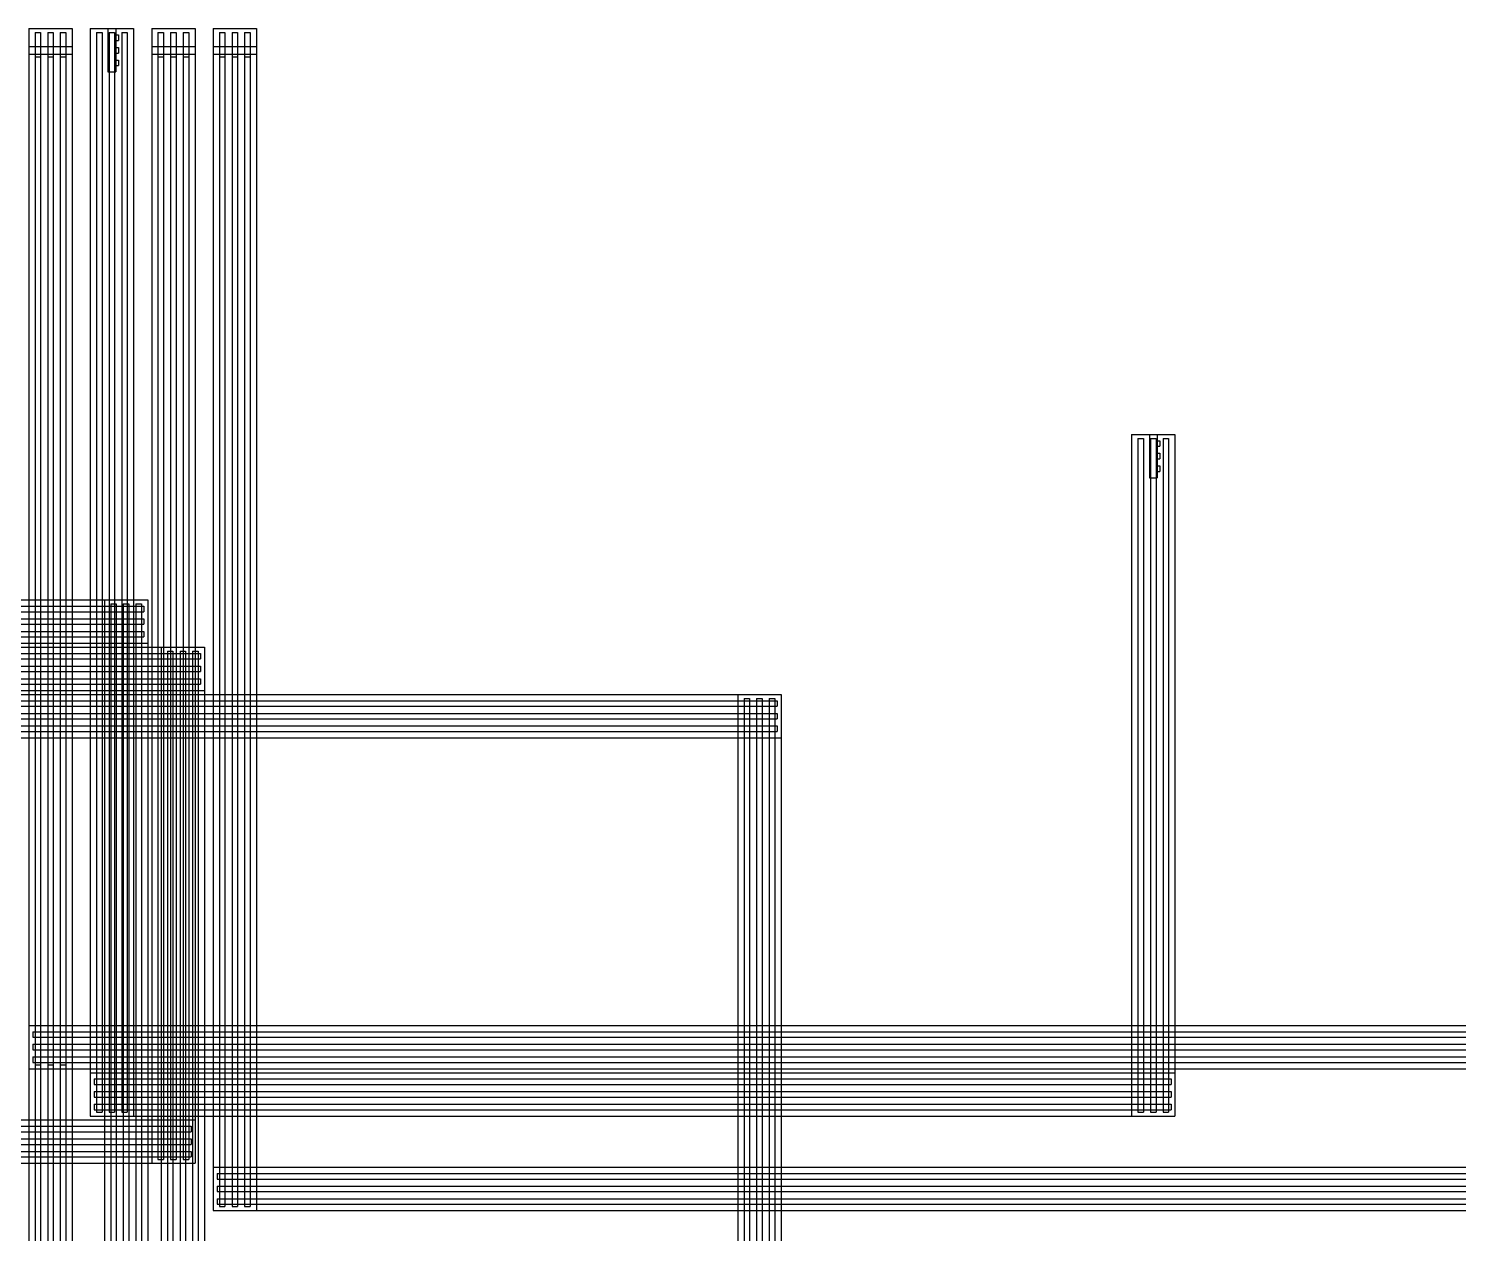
# Model space of a CAD drawing. Header units: millimetres. Extents: x -1225 to 566, y -985 to 617.
# Drawn here: x -137.8 to 43.7, y -273.6 to -120.7 of the extents above; entities that cross this region are included whole.
import ezdxf

# ---------------------------------------------------------------- set-up
doc = ezdxf.new("R2010")
doc.units = ezdxf.units.MM
doc.layers.add('HIDDEN', color=8, linetype='Continuous')
doc.layers.add('VISIBLE', color=7, linetype='Continuous')

msp = doc.modelspace()

# ---------------------------------------------------------------- linework, layer by layer
at = {"layer": 'HIDDEN'}
for points in [[(-137.75, -120.73), (-132.25, -120.73)], [(-137.75, -120.73), (-132.25, -120.73)], [(-137.75, -120.73), (-137.75, -252.73)], [(-137.75, -120.73), (-137.75, -252.73)], [(-137.75, -120.73), (-132.25, -120.73)], [(-137.75, -120.73), (-137.75, -593.73)], [(-136.95, -121.23), (-136.25, -121.23)], [(-136.95, -121.23), (-136.25, -121.23)], [(-136.95, -121.23), (-136.95, -252.23)], [(-136.95, -121.23), (-136.95, -252.23)], [(-136.95, -121.23), (-136.25, -121.23)], [(-136.95, -121.23), (-136.95, -593.23)], [(-136.25, -121.23), (-136.25, -252.23)], [(-136.25, -121.23), (-136.25, -252.23)], [(-136.25, -121.23), (-136.25, -593.23)], [(-135.35, -121.23), (-134.65, -121.23)], [(-135.35, -121.23), (-134.65, -121.23)], [(-135.35, -121.23), (-135.35, -252.23)], [(-135.35, -121.23), (-135.35, -252.23)], [(-135.35, -121.23), (-134.65, -121.23)], [(-135.35, -121.23), (-135.35, -593.23)], [(-134.65, -121.23), (-134.65, -252.23)], [(-134.65, -121.23), (-134.65, -252.23)], [(-134.65, -121.23), (-134.65, -593.23)], [(-133.75, -121.23), (-133.05, -121.23)], [(-133.75, -121.23), (-133.05, -121.23)], [(-133.75, -121.23), (-133.75, -252.23)], [(-133.75, -121.23), (-133.75, -252.23)], [(-133.75, -121.23), (-133.05, -121.23)], [(-133.75, -121.23), (-133.75, -593.23)], [(-133.05, -121.23), (-133.05, -252.23)], [(-133.05, -121.23), (-133.05, -252.23)], [(-133.05, -121.23), (-133.05, -593.23)], [(-132.25, -120.73), (-132.25, -252.73)], [(-132.25, -120.73), (-132.25, -252.73)], [(-132.25, -120.73), (-132.25, -593.73)], [(-129.95, -120.73), (-124.45, -120.73)], [(-129.95, -120.73), (-129.95, -258.73)], [(-129.15, -121.23), (-128.45, -121.23)], [(-129.15, -121.23), (-129.15, -258.23)], [(-128.45, -121.23), (-128.45, -258.23)], [(-127.7, -120.73), (-126.7, -120.73)], [(-127.7, -120.73), (-127.7, -126.23)], [(-127.55, -121.23), (-126.85, -121.23)], [(-127.55, -121.23), (-126.85, -121.23)], [(-127.55, -121.23), (-127.55, -126.23)], [(-127.55, -121.23), (-127.55, -258.23)], [(-126.85, -121.23), (-126.85, -126.23)], [(-126.85, -121.23), (-126.85, -258.23)], [(-126.7, -120.73), (-126.7, -126.23)], [(-126.7, -121.53), (-126.35, -121.53)], [(-126.7, -121.53), (-126.7, -122.23)], [(-126.7, -121.53), (-126.7, -122.23)], [(-126.35, -121.53), (-126.35, -122.23)], [(-125.95, -121.23), (-125.25, -121.23)], [(-125.95, -121.23), (-125.95, -258.23)], [(-125.25, -121.23), (-125.25, -258.23)], [(-124.45, -120.73), (-124.45, -258.73)], [(-122.15, -120.73), (-116.65, -120.73)], [(-122.15, -120.73), (-122.15, -264.73)], [(-121.35, -121.23), (-120.65, -121.23)], [(-121.35, -121.23), (-121.35, -264.23)], [(-120.65, -121.23), (-120.65, -264.23)], [(-119.75, -121.23), (-119.05, -121.23)], [(-119.75, -121.23), (-119.75, -264.23)], [(-119.05, -121.23), (-119.05, -264.23)], [(-118.15, -121.23), (-117.45, -121.23)], [(-118.15, -121.23), (-118.15, -264.23)], [(-117.45, -121.23), (-117.45, -264.23)], [(-116.65, -120.73), (-116.65, -264.73)], [(-114.35, -120.73), (-108.85, -120.73)], [(-114.35, -120.73), (-114.35, -270.73)], [(-113.55, -121.23), (-112.85, -121.23)], [(-113.55, -121.23), (-113.55, -270.23)], [(-112.85, -121.23), (-112.85, -270.23)], [(-111.95, -121.23), (-111.25, -121.23)], [(-111.95, -121.23), (-111.95, -270.23)], [(-111.25, -121.23), (-111.25, -270.23)], [(-110.35, -121.23), (-109.65, -121.23)], [(-110.35, -121.23), (-110.35, -270.23)], [(-109.65, -121.23), (-109.65, -270.23)], [(-108.85, -120.73), (-108.85, -270.73)], [(-137.75, -122.98), (-132.25, -122.98)], [(-137.75, -122.98), (-132.25, -122.98)], [(-137.75, -122.98), (-137.75, -123.98)], [(-137.75, -122.98), (-137.75, -123.98)], [(-137.75, -122.98), (-132.25, -122.98)], [(-137.75, -122.98), (-137.75, -123.98)], [(-136.95, -122.98), (-136.95, -123.98)], [(-136.25, -122.98), (-136.25, -123.98)], [(-135.35, -122.98), (-135.35, -123.98)], [(-134.65, -122.98), (-134.65, -123.98)], [(-133.75, -122.98), (-133.75, -123.98)], [(-133.05, -122.98), (-133.05, -123.98)], [(-132.25, -122.98), (-132.25, -123.98)], [(-132.25, -122.98), (-132.25, -123.98)], [(-132.25, -122.98), (-132.25, -123.98)], [(-126.7, -122.23), (-126.35, -122.23)], [(-126.7, -123.13), (-126.35, -123.13)], [(-126.7, -123.13), (-126.7, -123.83)], [(-126.7, -123.13), (-126.7, -123.83)], [(-126.35, -123.13), (-126.35, -123.83)], [(-122.15, -122.98), (-116.65, -122.98)], [(-122.15, -122.98), (-122.15, -123.98)], [(-121.35, -122.98), (-121.35, -123.98)], [(-120.65, -122.98), (-120.65, -123.98)], [(-119.75, -122.98), (-119.75, -123.98)], [(-119.05, -122.98), (-119.05, -123.98)], [(-118.15, -122.98), (-118.15, -123.98)], [(-117.45, -122.98), (-117.45, -123.98)], [(-116.65, -122.98), (-116.65, -123.98)], [(-114.35, -122.98), (-108.85, -122.98)], [(-114.35, -122.98), (-114.35, -123.98)], [(-113.55, -122.98), (-113.55, -123.98)], [(-112.85, -122.98), (-112.85, -123.98)], [(-111.95, -122.98), (-111.95, -123.98)], [(-111.25, -122.98), (-111.25, -123.98)], [(-110.35, -122.98), (-110.35, -123.98)], [(-109.65, -122.98), (-109.65, -123.98)], [(-108.85, -122.98), (-108.85, -123.98)], [(-137.75, -123.98), (-132.25, -123.98)], [(-137.75, -123.98), (-132.25, -123.98)], [(-137.75, -123.98), (-132.25, -123.98)], [(-136.95, -123.98), (-136.25, -123.98)], [(-136.95, -123.98), (-136.25, -123.98)], [(-136.95, -123.98), (-136.95, -124.33)], [(-136.95, -123.98), (-136.95, -124.33)], [(-136.95, -123.98), (-136.25, -123.98)], [(-136.95, -123.98), (-136.25, -123.98)], [(-136.95, -123.98), (-136.95, -124.33)], [(-136.95, -124.33), (-136.25, -124.33)], [(-136.95, -124.33), (-136.25, -124.33)], [(-136.95, -124.33), (-136.25, -124.33)], [(-136.25, -123.98), (-136.25, -124.33)], [(-136.25, -123.98), (-136.25, -124.33)], [(-136.25, -123.98), (-136.25, -124.33)], [(-135.35, -123.98), (-134.65, -123.98)], [(-135.35, -123.98), (-134.65, -123.98)], [(-135.35, -123.98), (-135.35, -124.33)], [(-135.35, -123.98), (-135.35, -124.33)], [(-135.35, -123.98), (-134.65, -123.98)], [(-135.35, -123.98), (-134.65, -123.98)], [(-135.35, -123.98), (-135.35, -124.33)], [(-135.35, -124.33), (-134.65, -124.33)], [(-135.35, -124.33), (-134.65, -124.33)], [(-135.35, -124.33), (-134.65, -124.33)], [(-134.65, -123.98), (-134.65, -124.33)], [(-134.65, -123.98), (-134.65, -124.33)], [(-134.65, -123.98), (-134.65, -124.33)], [(-133.75, -123.98), (-133.05, -123.98)], [(-133.75, -123.98), (-133.05, -123.98)], [(-133.75, -123.98), (-133.75, -124.33)], [(-133.75, -123.98), (-133.75, -124.33)], [(-133.75, -123.98), (-133.05, -123.98)], [(-133.75, -123.98), (-133.05, -123.98)], [(-133.75, -123.98), (-133.75, -124.33)], [(-133.75, -124.33), (-133.05, -124.33)], [(-133.75, -124.33), (-133.05, -124.33)], [(-133.75, -124.33), (-133.05, -124.33)], [(-133.05, -123.98), (-133.05, -124.33)], [(-133.05, -123.98), (-133.05, -124.33)], [(-133.05, -123.98), (-133.05, -124.33)], [(-126.7, -123.83), (-126.35, -123.83)], [(-126.7, -124.73), (-126.35, -124.73)], [(-126.7, -124.73), (-126.7, -125.43)], [(-126.7, -124.73), (-126.7, -125.43)], [(-126.35, -124.73), (-126.35, -125.43)], [(-122.15, -123.98), (-116.65, -123.98)], [(-121.35, -123.98), (-120.65, -123.98)], [(-121.35, -123.98), (-120.65, -123.98)], [(-121.35, -123.98), (-121.35, -124.33)], [(-121.35, -124.33), (-120.65, -124.33)], [(-120.65, -123.98), (-120.65, -124.33)], [(-119.75, -123.98), (-119.05, -123.98)], [(-119.75, -123.98), (-119.05, -123.98)], [(-119.75, -123.98), (-119.75, -124.33)], [(-119.75, -124.33), (-119.05, -124.33)], [(-119.05, -123.98), (-119.05, -124.33)], [(-118.15, -123.98), (-117.45, -123.98)], [(-118.15, -123.98), (-117.45, -123.98)], [(-118.15, -123.98), (-118.15, -124.33)], [(-118.15, -124.33), (-117.45, -124.33)], [(-117.45, -123.98), (-117.45, -124.33)], [(-114.35, -123.98), (-108.85, -123.98)], [(-113.55, -123.98), (-112.85, -123.98)], [(-113.55, -123.98), (-112.85, -123.98)], [(-113.55, -123.98), (-113.55, -124.33)], [(-113.55, -124.33), (-112.85, -124.33)], [(-112.85, -123.98), (-112.85, -124.33)], [(-111.95, -123.98), (-111.25, -123.98)], [(-111.95, -123.98), (-111.25, -123.98)], [(-111.95, -123.98), (-111.95, -124.33)], [(-111.95, -124.33), (-111.25, -124.33)], [(-111.25, -123.98), (-111.25, -124.33)], [(-110.35, -123.98), (-109.65, -123.98)], [(-110.35, -123.98), (-109.65, -123.98)], [(-110.35, -123.98), (-110.35, -124.33)], [(-110.35, -124.33), (-109.65, -124.33)], [(-109.65, -123.98), (-109.65, -124.33)], [(-127.7, -126.23), (-126.7, -126.23)], [(-126.7, -125.43), (-126.35, -125.43)], [(2.25, -172.23), (7.75, -172.23)], [(2.25, -172.23), (2.25, -258.73)], [(4.5, -172.23), (5.5, -172.23)], [(4.5, -172.23), (4.5, -177.73)], [(5.5, -172.23), (5.5, -177.73)], [(7.75, -172.23), (7.75, -258.73)], [(3.05, -172.73), (3.75, -172.73)], [(3.05, -172.73), (3.05, -258.23)], [(3.75, -172.73), (3.75, -258.23)], [(4.65, -172.73), (5.35, -172.73)], [(4.65, -172.73), (5.35, -172.73)], [(4.65, -172.73), (4.65, -177.73)], [(4.65, -172.73), (4.65, -258.23)], [(5.35, -172.73), (5.35, -177.73)], [(5.35, -172.73), (5.35, -258.23)], [(5.5, -173.03), (5.85, -173.03)], [(5.5, -173.03), (5.5, -173.73)], [(5.5, -173.03), (5.5, -173.73)], [(5.5, -173.73), (5.85, -173.73)], [(5.85, -173.03), (5.85, -173.73)], [(6.25, -172.73), (6.95, -172.73)], [(6.25, -172.73), (6.25, -258.23)], [(6.95, -172.73), (6.95, -258.23)], [(5.5, -174.63), (5.85, -174.63)], [(5.5, -174.63), (5.5, -175.33)], [(5.5, -174.63), (5.5, -175.33)], [(5.5, -175.33), (5.85, -175.33)], [(5.85, -174.63), (5.85, -175.33)], [(4.5, -177.73), (5.5, -177.73)], [(5.5, -176.23), (5.85, -176.23)], [(5.5, -176.23), (5.5, -176.93)], [(5.5, -176.23), (5.5, -176.93)], [(5.5, -176.93), (5.85, -176.93)], [(5.85, -176.23), (5.85, -176.93)], [(-207.95, -193.23), (-122.65, -193.23)], [(-207.45, -194.03), (-123.15, -194.03)], [(-137.75, -193.23), (-132.25, -193.23)], [(-137.75, -194.03), (-132.25, -194.03)], [(-129.95, -193.23), (-124.45, -193.23)], [(-129.95, -194.03), (-124.45, -194.03)], [(-128.15, -193.23), (-124.45, -193.23)], [(-128.15, -193.23), (-122.65, -193.23)], [(-128.15, -193.23), (-128.15, -258.73)], [(-128.15, -193.23), (-128.15, -405.73)], [(-127.35, -193.73), (-126.65, -193.73)], [(-127.35, -193.73), (-126.65, -193.73)], [(-127.35, -193.73), (-127.35, -258.73)], [(-127.35, -193.73), (-127.35, -405.23)], [(-126.65, -193.73), (-126.65, -258.73)], [(-126.65, -193.73), (-126.65, -405.23)], [(-125.75, -193.73), (-125.05, -193.73)], [(-125.75, -193.73), (-125.05, -193.73)], [(-125.75, -193.73), (-125.75, -258.73)], [(-125.75, -193.73), (-125.75, -405.23)], [(-125.05, -193.73), (-125.05, -258.73)], [(-125.05, -193.73), (-125.05, -405.23)], [(-124.15, -193.73), (-123.45, -193.73)], [(-124.15, -193.73), (-124.15, -405.23)], [(-123.45, -193.73), (-123.45, -405.23)], [(-123.15, -194.03), (-123.15, -194.73)], [(-122.65, -193.23), (-122.65, -198.73)], [(-122.65, -193.23), (-122.65, -405.73)], [(-207.45, -194.73), (-123.15, -194.73)], [(-207.45, -195.63), (-123.15, -195.63)], [(-137.75, -194.73), (-132.25, -194.73)], [(-137.75, -195.63), (-132.25, -195.63)], [(-129.95, -194.73), (-124.45, -194.73)], [(-129.95, -195.63), (-124.45, -195.63)], [(-123.15, -195.63), (-123.15, -196.33)], [(-207.45, -196.33), (-123.15, -196.33)], [(-207.45, -197.23), (-123.15, -197.23)], [(-137.75, -196.33), (-132.25, -196.33)], [(-137.75, -197.23), (-132.25, -197.23)], [(-129.95, -196.33), (-124.45, -196.33)], [(-129.95, -197.23), (-124.45, -197.23)], [(-123.15, -197.23), (-123.15, -197.93)], [(-207.95, -198.73), (-122.65, -198.73)], [(-207.45, -197.93), (-123.15, -197.93)], [(-200.15, -199.23), (-115.45, -199.23)], [(-137.75, -197.93), (-132.25, -197.93)], [(-137.75, -198.73), (-132.25, -198.73)], [(-137.75, -199.23), (-132.25, -199.23)], [(-129.95, -197.93), (-124.45, -197.93)], [(-129.95, -198.73), (-124.45, -198.73)], [(-129.95, -199.23), (-124.45, -199.23)], [(-124.15, -198.73), (-123.45, -198.73)], [(-124.15, -199.23), (-123.45, -199.23)], [(-122.65, -199.23), (-122.65, -204.73)], [(-122.15, -199.23), (-116.65, -199.23)], [(-120.95, -199.23), (-116.65, -199.23)], [(-120.95, -199.23), (-115.45, -199.23)], [(-120.95, -199.23), (-120.95, -264.73)], [(-120.95, -199.23), (-120.95, -404.73)], [(-115.45, -199.23), (-115.45, -204.73)], [(-115.45, -199.23), (-115.45, -404.73)], [(-199.65, -200.03), (-115.95, -200.03)], [(-199.65, -200.73), (-115.95, -200.73)], [(-137.75, -200.03), (-132.25, -200.03)], [(-137.75, -200.73), (-132.25, -200.73)], [(-129.95, -200.03), (-124.45, -200.03)], [(-129.95, -200.73), (-124.45, -200.73)], [(-124.15, -200.03), (-124.15, -200.73)], [(-123.45, -200.03), (-123.45, -200.73)], [(-122.15, -200.03), (-116.65, -200.03)], [(-122.15, -200.73), (-116.65, -200.73)], [(-120.15, -199.73), (-119.45, -199.73)], [(-120.15, -199.73), (-119.45, -199.73)], [(-120.15, -199.73), (-120.15, -264.73)], [(-120.15, -199.73), (-120.15, -404.23)], [(-119.45, -199.73), (-119.45, -264.73)], [(-119.45, -199.73), (-119.45, -404.23)], [(-118.55, -199.73), (-117.85, -199.73)], [(-118.55, -199.73), (-117.85, -199.73)], [(-118.55, -199.73), (-118.55, -264.73)], [(-118.55, -199.73), (-118.55, -404.23)], [(-117.85, -199.73), (-117.85, -264.73)], [(-117.85, -199.73), (-117.85, -404.23)], [(-116.95, -199.73), (-116.65, -199.73)], [(-116.95, -199.73), (-116.25, -199.73)], [(-116.95, -199.73), (-116.95, -264.73)], [(-116.95, -199.73), (-116.95, -404.23)], [(-116.25, -199.73), (-116.25, -404.23)], [(-115.95, -200.03), (-115.95, -200.73)], [(-199.65, -201.63), (-115.95, -201.63)], [(-199.65, -202.33), (-115.95, -202.33)], [(-199.65, -203.23), (-115.95, -203.23)], [(-137.75, -201.63), (-132.25, -201.63)], [(-137.75, -202.33), (-132.25, -202.33)], [(-137.75, -203.23), (-132.25, -203.23)], [(-129.95, -201.63), (-124.45, -201.63)], [(-129.95, -202.33), (-124.45, -202.33)], [(-129.95, -203.23), (-124.45, -203.23)], [(-124.15, -201.63), (-124.15, -202.33)], [(-124.15, -203.23), (-124.15, -203.93)], [(-123.45, -201.63), (-123.45, -202.33)], [(-123.45, -203.23), (-123.45, -203.93)], [(-122.15, -201.63), (-116.65, -201.63)], [(-122.15, -202.33), (-116.65, -202.33)], [(-122.15, -203.23), (-116.65, -203.23)], [(-115.95, -201.63), (-115.95, -202.33)], [(-115.95, -203.23), (-115.95, -203.93)], [(-200.15, -204.73), (-115.45, -204.73)], [(-199.65, -203.93), (-115.95, -203.93)], [(-137.75, -203.93), (-132.25, -203.93)], [(-137.75, -204.73), (-132.25, -204.73)], [(-129.95, -203.93), (-124.45, -203.93)], [(-129.95, -204.73), (-124.45, -204.73)], [(-124.15, -204.73), (-123.45, -204.73)], [(-122.15, -203.93), (-116.65, -203.93)], [(-122.15, -204.73), (-116.25, -204.73)], [(-192.35, -205.23), (-42.25, -205.23)], [(-191.85, -206.03), (-42.75, -206.03)], [(-191.85, -206.73), (-42.75, -206.73)], [(-137.75, -205.23), (-132.25, -205.23)], [(-137.75, -206.03), (-132.25, -206.03)], [(-137.75, -206.73), (-132.25, -206.73)], [(-129.95, -205.23), (-124.45, -205.23)], [(-129.95, -206.03), (-124.45, -206.03)], [(-129.95, -206.73), (-124.45, -206.73)], [(-124.15, -205.23), (-124.15, -210.73)], [(-123.45, -205.23), (-123.45, -210.73)], [(-122.65, -205.23), (-122.65, -210.73)], [(-122.15, -205.23), (-116.25, -205.23)], [(-122.15, -206.03), (-116.65, -206.03)], [(-122.15, -206.73), (-116.65, -206.73)], [(-116.25, -206.03), (-116.25, -206.73)], [(-115.45, -205.23), (-115.45, -210.73)], [(-114.35, -205.23), (-108.85, -205.23)], [(-114.35, -206.03), (-108.85, -206.03)], [(-114.35, -206.73), (-108.85, -206.73)], [(-47.75, -205.23), (-42.25, -205.23)], [(-47.75, -205.23), (-47.75, -465.73)], [(-47.75, -206.03), (-47.75, -206.73)], [(-46.95, -205.73), (-46.25, -205.73)], [(-46.95, -205.73), (-46.95, -465.23)], [(-46.25, -205.73), (-46.25, -465.23)], [(-45.35, -205.73), (-44.65, -205.73)], [(-45.35, -205.73), (-45.35, -465.23)], [(-44.65, -205.73), (-44.65, -465.23)], [(-43.75, -205.73), (-43.05, -205.73)], [(-43.75, -205.73), (-43.75, -465.23)], [(-43.05, -205.73), (-43.05, -465.23)], [(-42.75, -206.03), (-42.75, -206.73)], [(-42.25, -205.23), (-42.25, -210.73)], [(-42.25, -205.23), (-42.25, -465.73)], [(-191.85, -207.63), (-42.75, -207.63)], [(-191.85, -208.33), (-42.75, -208.33)], [(-137.75, -207.63), (-132.25, -207.63)], [(-137.75, -208.33), (-132.25, -208.33)], [(-129.95, -207.63), (-124.45, -207.63)], [(-129.95, -208.33), (-124.45, -208.33)], [(-122.15, -207.63), (-116.65, -207.63)], [(-122.15, -208.33), (-116.65, -208.33)], [(-116.25, -207.63), (-116.25, -208.33)], [(-114.35, -207.63), (-108.85, -207.63)], [(-114.35, -208.33), (-108.85, -208.33)], [(-47.75, -207.63), (-47.75, -208.33)], [(-42.75, -207.63), (-42.75, -208.33)], [(-191.85, -209.23), (-42.75, -209.23)], [(-191.85, -209.93), (-42.75, -209.93)], [(-137.75, -209.23), (-132.25, -209.23)], [(-137.75, -209.93), (-132.25, -209.93)], [(-129.95, -209.23), (-124.45, -209.23)], [(-129.95, -209.93), (-124.45, -209.93)], [(-122.15, -209.23), (-116.65, -209.23)], [(-122.15, -209.93), (-116.65, -209.93)], [(-116.25, -209.23), (-116.25, -209.93)], [(-114.35, -209.23), (-108.85, -209.23)], [(-114.35, -209.93), (-108.85, -209.93)], [(-47.75, -209.23), (-47.75, -209.93)], [(-42.75, -209.23), (-42.75, -209.93)], [(-192.35, -210.73), (-42.25, -210.73)], [(-137.75, -210.73), (-132.25, -210.73)], [(-129.95, -210.73), (-124.45, -210.73)], [(-122.15, -210.73), (-116.25, -210.73)], [(-114.35, -210.73), (-108.85, -210.73)], [(-46.95, -210.73), (-46.25, -210.73)], [(-45.35, -210.73), (-44.65, -210.73)], [(-43.75, -210.73), (-43.05, -210.73)], [(-137.75, -247.23), (-132.25, -247.23)], [(-137.75, -247.23), (442.75, -247.23)], [(-137.75, -247.23), (-137.75, -252.73)], [(-137.75, -247.23), (-137.75, -252.73)], [(-137.25, -248.03), (-132.25, -248.03)], [(-137.25, -248.03), (442.25, -248.03)], [(-137.25, -248.03), (-137.25, -248.73)], [(-137.25, -248.03), (-137.25, -248.73)], [(-129.95, -247.23), (-124.45, -247.23)], [(-129.95, -248.03), (-129.95, -248.73)], [(-129.15, -248.03), (-128.45, -248.03)], [(-127.55, -248.03), (-126.85, -248.03)], [(-125.95, -248.03), (-125.25, -248.03)], [(-124.45, -248.03), (-124.45, -248.73)], [(-124.15, -247.23), (-124.15, -252.73)], [(-123.45, -247.23), (-123.45, -252.73)], [(-122.65, -247.23), (-122.65, -252.73)], [(-122.15, -247.23), (-116.65, -247.23)], [(-122.15, -248.03), (-116.65, -248.03)], [(-116.25, -247.23), (-116.25, -252.73)], [(-115.45, -247.23), (-115.45, -252.73)], [(-114.35, -247.23), (-108.85, -247.23)], [(-114.35, -248.03), (-108.85, -248.03)], [(-47.75, -247.23), (-47.75, -252.73)], [(-46.95, -247.23), (-46.95, -252.73)], [(-46.25, -247.23), (-46.25, -252.73)], [(-45.35, -247.23), (-45.35, -252.73)], [(-44.65, -247.23), (-44.65, -252.73)], [(-43.75, -247.23), (-43.75, -252.73)], [(-43.05, -247.23), (-43.05, -252.73)], [(-42.25, -247.23), (-42.25, -252.73)], [(2.25, -247.23), (7.75, -247.23)], [(2.25, -248.03), (2.25, -248.73)], [(3.05, -248.03), (3.75, -248.03)], [(4.65, -248.03), (5.35, -248.03)], [(6.25, -248.03), (6.95, -248.03)], [(7.75, -248.03), (7.75, -248.73)], [(-137.25, -248.73), (-132.25, -248.73)], [(-137.25, -248.73), (442.25, -248.73)], [(-137.25, -249.63), (-132.25, -249.63)], [(-137.25, -249.63), (442.25, -249.63)], [(-137.25, -249.63), (-137.25, -250.33)], [(-137.25, -249.63), (-137.25, -250.33)], [(-137.25, -250.33), (-132.25, -250.33)], [(-137.25, -250.33), (442.25, -250.33)], [(-129.95, -249.63), (-129.95, -250.33)], [(-129.15, -248.73), (-128.45, -248.73)], [(-129.15, -249.63), (-128.45, -249.63)], [(-129.15, -250.33), (-128.45, -250.33)], [(-127.55, -248.73), (-126.85, -248.73)], [(-127.55, -249.63), (-126.85, -249.63)], [(-127.55, -250.33), (-126.85, -250.33)], [(-125.95, -248.73), (-125.25, -248.73)], [(-125.95, -249.63), (-125.25, -249.63)], [(-125.95, -250.33), (-125.25, -250.33)], [(-124.45, -249.63), (-124.45, -250.33)], [(-122.15, -248.73), (-116.65, -248.73)], [(-122.15, -249.63), (-116.65, -249.63)], [(-122.15, -250.33), (-116.65, -250.33)], [(-114.35, -248.73), (-108.85, -248.73)], [(-114.35, -249.63), (-108.85, -249.63)], [(-114.35, -250.33), (-108.85, -250.33)], [(2.25, -249.63), (2.25, -250.33)], [(3.05, -248.73), (3.75, -248.73)], [(3.05, -249.63), (3.75, -249.63)], [(3.05, -250.33), (3.75, -250.33)], [(4.65, -248.73), (5.35, -248.73)], [(4.65, -249.63), (5.35, -249.63)], [(4.65, -250.33), (5.35, -250.33)], [(6.25, -248.73), (6.95, -248.73)], [(6.25, -249.63), (6.95, -249.63)], [(6.25, -250.33), (6.95, -250.33)], [(7.75, -249.63), (7.75, -250.33)], [(-137.25, -251.23), (-132.25, -251.23)], [(-137.25, -251.23), (442.25, -251.23)], [(-137.25, -251.23), (-137.25, -251.93)], [(-137.25, -251.23), (-137.25, -251.93)], [(-137.25, -251.93), (-132.25, -251.93)], [(-137.25, -251.93), (442.25, -251.93)], [(-136.95, -252.23), (-136.25, -252.23)], [(-136.95, -252.23), (-136.25, -252.23)], [(-135.35, -252.23), (-134.65, -252.23)], [(-135.35, -252.23), (-134.65, -252.23)], [(-133.75, -252.23), (-133.05, -252.23)], [(-133.75, -252.23), (-133.05, -252.23)], [(-129.95, -251.23), (-129.95, -251.93)], [(-129.15, -251.23), (-128.45, -251.23)], [(-129.15, -251.93), (-128.45, -251.93)], [(-127.55, -251.23), (-126.85, -251.23)], [(-127.55, -251.93), (-126.85, -251.93)], [(-125.95, -251.23), (-125.25, -251.23)], [(-125.95, -251.93), (-125.25, -251.93)], [(-124.45, -251.23), (-124.45, -251.93)], [(-122.15, -251.23), (-116.65, -251.23)], [(-122.15, -251.93), (-116.65, -251.93)], [(-114.35, -251.23), (-108.85, -251.23)], [(-114.35, -251.93), (-108.85, -251.93)], [(2.25, -251.23), (2.25, -251.93)], [(3.05, -251.23), (3.75, -251.23)], [(3.05, -251.93), (3.75, -251.93)], [(4.65, -251.23), (5.35, -251.23)], [(4.65, -251.93), (5.35, -251.93)], [(6.25, -251.23), (6.95, -251.23)], [(6.25, -251.93), (6.95, -251.93)], [(7.75, -251.23), (7.75, -251.93)], [(-137.75, -252.73), (-132.25, -252.73)], [(-137.75, -252.73), (-132.25, -252.73)], [(-137.75, -252.73), (-132.25, -252.73)], [(-137.75, -252.73), (442.75, -252.73)], [(-129.95, -252.73), (-124.45, -252.73)], [(-129.95, -253.23), (7.75, -253.23)], [(-129.95, -253.23), (-129.95, -258.73)], [(-129.45, -254.03), (7.25, -254.03)], [(-129.45, -254.03), (-129.45, -254.73)], [(-129.15, -253.23), (-128.45, -253.23)], [(-127.55, -253.23), (-126.85, -253.23)], [(-125.95, -253.23), (-125.25, -253.23)], [(-124.45, -254.03), (-124.45, -254.73)], [(-124.15, -253.23), (-124.15, -258.73)], [(-123.45, -253.23), (-123.45, -258.73)], [(-122.65, -253.23), (-122.65, -258.73)], [(-122.15, -252.73), (-116.65, -252.73)], [(-122.15, -253.23), (-116.65, -253.23)], [(-122.15, -254.03), (-122.15, -254.73)], [(-121.35, -254.03), (-120.65, -254.03)], [(-119.75, -254.03), (-119.05, -254.03)], [(-118.15, -254.03), (-117.45, -254.03)], [(-116.65, -254.03), (-116.65, -254.73)], [(-116.25, -253.23), (-116.25, -258.73)], [(-115.45, -253.23), (-115.45, -258.73)], [(-114.35, -252.73), (-108.85, -252.73)], [(-114.35, -253.23), (-108.85, -253.23)], [(-114.35, -254.03), (-108.85, -254.03)], [(-47.75, -253.23), (-47.75, -258.73)], [(-46.95, -253.23), (-46.95, -258.73)], [(-46.25, -253.23), (-46.25, -258.73)], [(-45.35, -253.23), (-45.35, -258.73)], [(-44.65, -253.23), (-44.65, -258.73)], [(-43.75, -253.23), (-43.75, -258.73)], [(-43.05, -253.23), (-43.05, -258.73)], [(-42.25, -253.23), (-42.25, -258.73)], [(2.25, -252.73), (7.75, -252.73)], [(2.25, -254.03), (2.25, -254.73)], [(3.05, -253.23), (3.75, -253.23)], [(4.65, -253.23), (5.35, -253.23)], [(6.25, -253.23), (6.95, -253.23)], [(7.25, -254.03), (7.25, -254.73)], [(7.75, -253.23), (7.75, -258.73)], [(-129.45, -254.73), (7.25, -254.73)], [(-129.45, -255.63), (7.25, -255.63)], [(-129.45, -255.63), (-129.45, -256.33)], [(-124.45, -255.63), (-124.45, -256.33)], [(-122.15, -255.63), (-122.15, -256.33)], [(-121.35, -254.73), (-120.65, -254.73)], [(-121.35, -255.63), (-120.65, -255.63)], [(-119.75, -254.73), (-119.05, -254.73)], [(-119.75, -255.63), (-119.05, -255.63)], [(-118.15, -254.73), (-117.45, -254.73)], [(-118.15, -255.63), (-117.45, -255.63)], [(-116.65, -255.63), (-116.65, -256.33)], [(-114.35, -254.73), (-108.85, -254.73)], [(-114.35, -255.63), (-108.85, -255.63)], [(2.25, -255.63), (2.25, -256.33)], [(7.25, -255.63), (7.25, -256.33)], [(-129.45, -256.33), (7.25, -256.33)], [(-129.45, -257.23), (7.25, -257.23)], [(-129.45, -257.23), (-129.45, -257.93)], [(-124.45, -257.23), (-124.45, -257.93)], [(-122.15, -257.23), (-122.15, -257.93)], [(-121.35, -256.33), (-120.65, -256.33)], [(-121.35, -257.23), (-120.65, -257.23)], [(-119.75, -256.33), (-119.05, -256.33)], [(-119.75, -257.23), (-119.05, -257.23)], [(-118.15, -256.33), (-117.45, -256.33)], [(-118.15, -257.23), (-117.45, -257.23)], [(-116.65, -257.23), (-116.65, -257.93)], [(-114.35, -256.33), (-108.85, -256.33)], [(-114.35, -257.23), (-108.85, -257.23)], [(2.25, -257.23), (2.25, -257.93)], [(7.25, -257.23), (7.25, -257.93)], [(-374.75, -259.23), (-116.65, -259.23)], [(-137.75, -259.23), (-132.25, -259.23)], [(-129.95, -258.73), (-124.45, -258.73)], [(-129.95, -258.73), (7.75, -258.73)], [(-129.45, -257.93), (7.25, -257.93)], [(-129.15, -258.23), (-128.45, -258.23)], [(-128.15, -259.23), (-128.15, -264.73)], [(-127.55, -258.23), (-126.85, -258.23)], [(-127.35, -259.23), (-127.35, -264.73)], [(-126.65, -259.23), (-126.65, -264.73)], [(-125.95, -258.23), (-125.25, -258.23)], [(-125.75, -259.23), (-125.75, -264.73)], [(-125.05, -259.23), (-125.05, -264.73)], [(-124.15, -259.23), (-124.15, -264.73)], [(-123.45, -259.23), (-123.45, -264.73)], [(-122.65, -259.23), (-122.65, -264.73)], [(-122.15, -258.73), (-116.65, -258.73)], [(-121.35, -257.93), (-120.65, -257.93)], [(-121.35, -259.23), (-120.65, -259.23)], [(-119.75, -257.93), (-119.05, -257.93)], [(-119.75, -259.23), (-119.05, -259.23)], [(-118.15, -257.93), (-117.45, -257.93)], [(-118.15, -259.23), (-117.45, -259.23)], [(-116.65, -259.23), (-116.65, -264.73)], [(-114.35, -257.93), (-108.85, -257.93)], [(-114.35, -258.73), (-108.85, -258.73)], [(2.25, -258.73), (7.75, -258.73)], [(3.05, -258.23), (3.75, -258.23)], [(4.65, -258.23), (5.35, -258.23)], [(6.25, -258.23), (6.95, -258.23)], [(-374.25, -260.03), (-117.15, -260.03)], [(-374.25, -260.73), (-117.15, -260.73)], [(-137.75, -260.03), (-132.25, -260.03)], [(-137.75, -260.73), (-132.25, -260.73)], [(-122.15, -260.03), (-122.15, -260.73)], [(-117.15, -260.03), (-117.15, -260.73)], [(-374.25, -261.63), (-117.15, -261.63)], [(-374.25, -262.33), (-117.15, -262.33)], [(-137.75, -261.63), (-132.25, -261.63)], [(-137.75, -262.33), (-132.25, -262.33)], [(-122.15, -261.63), (-122.15, -262.33)], [(-117.15, -261.63), (-117.15, -262.33)], [(-374.75, -264.73), (-116.65, -264.73)], [(-374.25, -263.23), (-117.15, -263.23)], [(-374.25, -263.93), (-117.15, -263.93)], [(-137.75, -263.23), (-132.25, -263.23)], [(-137.75, -263.93), (-132.25, -263.93)], [(-137.75, -264.73), (-132.25, -264.73)], [(-122.15, -263.23), (-122.15, -263.93)], [(-122.15, -264.73), (-116.65, -264.73)], [(-121.35, -264.23), (-120.65, -264.23)], [(-119.75, -264.23), (-119.05, -264.23)], [(-118.15, -264.23), (-117.45, -264.23)], [(-117.15, -263.23), (-117.15, -263.93)], [(-114.35, -265.23), (310.75, -265.23)], [(-114.35, -265.23), (-114.35, -270.73)], [(-113.85, -266.03), (310.25, -266.03)], [(-113.85, -266.03), (-113.85, -266.73)], [(-113.85, -266.73), (310.25, -266.73)], [(-113.55, -265.23), (-112.85, -265.23)], [(-111.95, -265.23), (-111.25, -265.23)], [(-110.35, -265.23), (-109.65, -265.23)], [(-108.85, -266.03), (-108.85, -266.73)], [(-47.75, -265.23), (-47.75, -270.73)], [(-46.95, -265.23), (-46.95, -270.73)], [(-46.25, -265.23), (-46.25, -270.73)], [(-45.35, -265.23), (-45.35, -270.73)], [(-44.65, -265.23), (-44.65, -270.73)], [(-43.75, -265.23), (-43.75, -270.73)], [(-43.05, -265.23), (-43.05, -270.73)], [(-42.25, -265.23), (-42.25, -270.73)], [(-113.85, -267.63), (310.25, -267.63)], [(-113.85, -267.63), (-113.85, -268.33)], [(-113.85, -268.33), (310.25, -268.33)], [(-108.85, -267.63), (-108.85, -268.33)], [(-113.85, -269.23), (310.25, -269.23)], [(-113.85, -269.23), (-113.85, -269.93)], [(-113.85, -269.93), (310.25, -269.93)], [(-113.55, -270.23), (-112.85, -270.23)], [(-111.95, -270.23), (-111.25, -270.23)], [(-110.35, -270.23), (-109.65, -270.23)], [(-108.85, -269.23), (-108.85, -269.93)], [(-114.35, -270.73), (-108.85, -270.73)], [(-114.35, -270.73), (310.75, -270.73)]]:
    msp.add_lwpolyline(points, dxfattribs=at)
at = {"layer": 'VISIBLE'}
for points in [[(-137.75, -120.73), (-132.25, -120.73)], [(-137.75, -120.73), (-137.75, -589.03)], [(-136.95, -121.23), (-136.25, -121.23)], [(-136.95, -121.23), (-136.95, -122.98)], [(-136.25, -121.23), (-136.25, -122.98)], [(-135.35, -121.23), (-134.65, -121.23)], [(-135.35, -121.23), (-135.35, -122.98)], [(-134.65, -121.23), (-134.65, -122.98)], [(-133.75, -121.23), (-133.05, -121.23)], [(-133.75, -121.23), (-133.75, -122.98)], [(-133.05, -121.23), (-133.05, -122.98)], [(-132.25, -120.73), (-132.25, -593.73)], [(-129.95, -120.73), (-124.45, -120.73)], [(-129.95, -120.73), (-129.95, -248.03)], [(-129.15, -121.23), (-128.45, -121.23)], [(-129.15, -121.23), (-129.15, -258.23)], [(-128.45, -121.23), (-128.45, -258.23)], [(-127.7, -120.73), (-126.7, -120.73)], [(-127.7, -120.73), (-127.7, -126.23)], [(-126.7, -120.73), (-126.7, -126.23)], [(-126.7, -121.53), (-126.35, -121.53)], [(-126.35, -121.53), (-126.35, -122.23)], [(-125.95, -121.23), (-125.25, -121.23)], [(-125.95, -121.23), (-125.95, -258.23)], [(-125.25, -121.23), (-125.25, -258.23)], [(-124.45, -120.73), (-124.45, -248.03)], [(-122.15, -120.73), (-116.65, -120.73)], [(-122.15, -120.73), (-122.15, -254.03)], [(-121.35, -121.23), (-120.65, -121.23)], [(-121.35, -121.23), (-121.35, -122.98)], [(-120.65, -121.23), (-120.65, -122.98)], [(-119.75, -121.23), (-119.05, -121.23)], [(-119.75, -121.23), (-119.75, -122.98)], [(-119.05, -121.23), (-119.05, -122.98)], [(-118.15, -121.23), (-117.45, -121.23)], [(-118.15, -121.23), (-118.15, -122.98)], [(-117.45, -121.23), (-117.45, -122.98)], [(-116.65, -120.73), (-116.65, -254.03)], [(-114.35, -120.73), (-108.85, -120.73)], [(-114.35, -120.73), (-114.35, -270.73)], [(-113.55, -121.23), (-112.85, -121.23)], [(-113.55, -121.23), (-113.55, -122.98)], [(-112.85, -121.23), (-112.85, -122.98)], [(-111.95, -121.23), (-111.25, -121.23)], [(-111.95, -121.23), (-111.95, -122.98)], [(-111.25, -121.23), (-111.25, -122.98)], [(-110.35, -121.23), (-109.65, -121.23)], [(-110.35, -121.23), (-110.35, -122.98)], [(-109.65, -121.23), (-109.65, -122.98)], [(-108.85, -120.73), (-108.85, -266.03)], [(-137.75, -122.98), (-132.25, -122.98)], [(-137.75, -122.98), (-137.75, -123.98)], [(-132.25, -122.98), (-132.25, -123.98)], [(-126.7, -122.23), (-126.35, -122.23)], [(-126.7, -123.13), (-126.35, -123.13)], [(-126.35, -123.13), (-126.35, -123.83)], [(-122.15, -122.98), (-116.65, -122.98)], [(-122.15, -122.98), (-122.15, -123.98)], [(-116.65, -122.98), (-116.65, -123.98)], [(-114.35, -122.98), (-108.85, -122.98)], [(-114.35, -122.98), (-114.35, -123.98)], [(-108.85, -122.98), (-108.85, -123.98)], [(-137.75, -123.98), (-132.25, -123.98)], [(-136.95, -123.98), (-136.95, -124.33)], [(-136.95, -123.98), (-136.95, -593.23)], [(-136.95, -124.33), (-136.25, -124.33)], [(-136.25, -123.98), (-136.25, -124.33)], [(-136.25, -123.98), (-136.25, -593.23)], [(-135.35, -123.98), (-135.35, -124.33)], [(-135.35, -123.98), (-135.35, -593.23)], [(-135.35, -124.33), (-134.65, -124.33)], [(-134.65, -123.98), (-134.65, -124.33)], [(-134.65, -123.98), (-134.65, -593.23)], [(-133.75, -123.98), (-133.75, -124.33)], [(-133.75, -123.98), (-133.75, -593.23)], [(-133.75, -124.33), (-133.05, -124.33)], [(-133.05, -123.98), (-133.05, -124.33)], [(-133.05, -123.98), (-133.05, -593.23)], [(-126.7, -123.83), (-126.35, -123.83)], [(-126.7, -124.73), (-126.35, -124.73)], [(-126.35, -124.73), (-126.35, -125.43)], [(-122.15, -123.98), (-116.65, -123.98)], [(-121.35, -123.98), (-121.35, -124.33)], [(-121.35, -123.98), (-121.35, -264.23)], [(-121.35, -124.33), (-120.65, -124.33)], [(-120.65, -123.98), (-120.65, -124.33)], [(-120.65, -123.98), (-120.65, -264.23)], [(-119.75, -123.98), (-119.75, -124.33)], [(-119.75, -123.98), (-119.75, -264.23)], [(-119.75, -124.33), (-119.05, -124.33)], [(-119.05, -123.98), (-119.05, -124.33)], [(-119.05, -123.98), (-119.05, -264.23)], [(-118.15, -123.98), (-118.15, -124.33)], [(-118.15, -123.98), (-118.15, -264.23)], [(-118.15, -124.33), (-117.45, -124.33)], [(-117.45, -123.98), (-117.45, -124.33)], [(-117.45, -123.98), (-117.45, -264.23)], [(-114.35, -123.98), (-108.85, -123.98)], [(-113.55, -123.98), (-113.55, -124.33)], [(-113.55, -123.98), (-113.55, -270.23)], [(-113.55, -124.33), (-112.85, -124.33)], [(-112.85, -123.98), (-112.85, -124.33)], [(-112.85, -123.98), (-112.85, -270.23)], [(-111.95, -123.98), (-111.95, -124.33)], [(-111.95, -123.98), (-111.95, -270.23)], [(-111.95, -124.33), (-111.25, -124.33)], [(-111.25, -123.98), (-111.25, -124.33)], [(-111.25, -123.98), (-111.25, -270.23)], [(-110.35, -123.98), (-110.35, -124.33)], [(-110.35, -123.98), (-110.35, -270.23)], [(-110.35, -124.33), (-109.65, -124.33)], [(-109.65, -123.98), (-109.65, -124.33)], [(-109.65, -123.98), (-109.65, -270.23)], [(-127.7, -126.23), (-126.7, -126.23)], [(-127.55, -126.23), (-127.55, -258.23)], [(-126.85, -126.23), (-126.85, -258.23)], [(-126.7, -125.43), (-126.35, -125.43)], [(2.25, -172.23), (7.75, -172.23)], [(2.25, -172.23), (2.25, -248.03)], [(4.5, -172.23), (5.5, -172.23)], [(4.5, -172.23), (4.5, -177.73)], [(5.5, -172.23), (5.5, -177.73)], [(7.75, -172.23), (7.75, -248.03)], [(3.05, -172.73), (3.75, -172.73)], [(3.05, -172.73), (3.05, -258.23)], [(3.75, -172.73), (3.75, -258.23)], [(5.5, -173.03), (5.85, -173.03)], [(5.5, -173.73), (5.85, -173.73)], [(5.85, -173.03), (5.85, -173.73)], [(6.25, -172.73), (6.95, -172.73)], [(6.25, -172.73), (6.25, -258.23)], [(6.95, -172.73), (6.95, -258.23)], [(5.5, -174.63), (5.85, -174.63)], [(5.5, -175.33), (5.85, -175.33)], [(5.85, -174.63), (5.85, -175.33)], [(4.5, -177.73), (5.5, -177.73)], [(4.65, -177.73), (4.65, -258.23)], [(5.35, -177.73), (5.35, -258.23)], [(5.5, -176.23), (5.85, -176.23)], [(5.5, -176.93), (5.85, -176.93)], [(5.85, -176.23), (5.85, -176.93)], [(-140.05, -194.03), (-137.75, -194.03)], [(-138.6, -193.23), (-137.75, -193.23)], [(-132.25, -193.23), (-129.95, -193.23)], [(-132.25, -194.03), (-129.95, -194.03)], [(-124.45, -193.23), (-122.65, -193.23)], [(-124.45, -193.23), (-122.65, -193.23)], [(-124.45, -194.03), (-123.15, -194.03)], [(-124.15, -193.73), (-123.45, -193.73)], [(-124.15, -193.73), (-124.15, -200.03)], [(-123.45, -193.73), (-123.45, -200.03)], [(-123.15, -194.03), (-123.15, -194.73)], [(-122.65, -193.23), (-122.65, -198.73)], [(-122.65, -193.23), (-122.65, -199.23)], [(-140.05, -194.73), (-137.75, -194.73)], [(-140.05, -195.63), (-137.75, -195.63)], [(-132.25, -194.73), (-129.95, -194.73)], [(-132.25, -195.63), (-129.95, -195.63)], [(-124.45, -194.73), (-123.15, -194.73)], [(-124.45, -195.63), (-123.15, -195.63)], [(-123.15, -195.63), (-123.15, -196.33)], [(-140.05, -196.33), (-137.75, -196.33)], [(-140.05, -197.23), (-137.75, -197.23)], [(-132.25, -196.33), (-129.95, -196.33)], [(-132.25, -197.23), (-129.95, -197.23)], [(-124.45, -196.33), (-123.15, -196.33)], [(-124.45, -197.23), (-123.15, -197.23)], [(-123.15, -197.23), (-123.15, -197.93)], [(-140.05, -197.93), (-137.75, -197.93)], [(-140.05, -199.23), (-137.75, -199.23)], [(-138.6, -198.73), (-137.75, -198.73)], [(-132.25, -197.93), (-129.95, -197.93)], [(-132.25, -198.73), (-129.95, -198.73)], [(-132.25, -199.23), (-129.95, -199.23)], [(-124.45, -197.93), (-123.15, -197.93)], [(-124.45, -198.73), (-124.15, -198.73)], [(-124.45, -199.23), (-124.15, -199.23)], [(-123.45, -198.73), (-122.65, -198.73)], [(-123.45, -199.23), (-122.15, -199.23)], [(-116.65, -199.23), (-115.45, -199.23)], [(-116.65, -199.23), (-115.45, -199.23)], [(-115.45, -199.23), (-115.45, -204.73)], [(-115.45, -199.23), (-115.45, -205.23)], [(-140.05, -200.03), (-137.75, -200.03)], [(-140.05, -200.73), (-137.75, -200.73)], [(-132.25, -200.03), (-129.95, -200.03)], [(-132.25, -200.73), (-129.95, -200.73)], [(-124.45, -200.03), (-122.15, -200.03)], [(-124.45, -200.73), (-122.15, -200.73)], [(-124.15, -200.73), (-124.15, -201.63)], [(-123.45, -200.73), (-123.45, -201.63)], [(-116.65, -199.73), (-116.25, -199.73)], [(-116.65, -200.03), (-115.95, -200.03)], [(-116.65, -200.73), (-115.95, -200.73)], [(-116.25, -199.73), (-116.25, -206.03)], [(-115.95, -200.03), (-115.95, -200.73)], [(-140.05, -201.63), (-137.75, -201.63)], [(-140.05, -202.33), (-137.75, -202.33)], [(-140.05, -203.23), (-137.75, -203.23)], [(-132.25, -201.63), (-129.95, -201.63)], [(-132.25, -202.33), (-129.95, -202.33)], [(-132.25, -203.23), (-129.95, -203.23)], [(-124.45, -201.63), (-122.15, -201.63)], [(-124.45, -202.33), (-122.15, -202.33)], [(-124.45, -203.23), (-122.15, -203.23)], [(-124.15, -202.33), (-124.15, -203.23)], [(-123.45, -202.33), (-123.45, -203.23)], [(-116.65, -201.63), (-115.95, -201.63)], [(-116.65, -202.33), (-115.95, -202.33)], [(-116.65, -203.23), (-115.95, -203.23)], [(-115.95, -201.63), (-115.95, -202.33)], [(-115.95, -203.23), (-115.95, -203.93)], [(-140.05, -203.93), (-137.75, -203.93)], [(-140.05, -204.73), (-137.75, -204.73)], [(-132.25, -203.93), (-129.95, -203.93)], [(-132.25, -204.73), (-129.95, -204.73)], [(-124.45, -203.93), (-122.15, -203.93)], [(-124.45, -204.73), (-124.15, -204.73)], [(-124.15, -203.93), (-124.15, -205.23)], [(-123.45, -203.93), (-123.45, -205.23)], [(-123.45, -204.73), (-122.15, -204.73)], [(-122.65, -204.73), (-122.65, -205.23)], [(-116.65, -203.93), (-115.95, -203.93)], [(-116.25, -204.73), (-115.45, -204.73)], [(-140.05, -205.23), (-137.75, -205.23)], [(-140.05, -206.03), (-137.75, -206.03)], [(-140.05, -206.73), (-137.75, -206.73)], [(-132.25, -205.23), (-129.95, -205.23)], [(-132.25, -206.03), (-129.95, -206.03)], [(-132.25, -206.73), (-129.95, -206.73)], [(-124.45, -205.23), (-122.15, -205.23)], [(-124.45, -206.03), (-122.15, -206.03)], [(-124.45, -206.73), (-122.15, -206.73)], [(-116.65, -206.03), (-114.35, -206.03)], [(-116.65, -206.73), (-114.35, -206.73)], [(-116.25, -205.23), (-114.35, -205.23)], [(-116.25, -206.73), (-116.25, -207.63)], [(-108.85, -205.23), (-42.25, -205.23)], [(-108.85, -206.03), (-42.75, -206.03)], [(-108.85, -206.73), (-42.75, -206.73)], [(-47.75, -205.23), (-42.25, -205.23)], [(-47.75, -205.23), (-47.75, -206.03)], [(-47.75, -206.73), (-47.75, -207.63)], [(-46.95, -205.73), (-46.25, -205.73)], [(-46.95, -205.73), (-46.95, -247.23)], [(-46.25, -205.73), (-46.25, -247.23)], [(-45.35, -205.73), (-44.65, -205.73)], [(-45.35, -205.73), (-45.35, -247.23)], [(-44.65, -205.73), (-44.65, -247.23)], [(-43.75, -205.73), (-43.05, -205.73)], [(-43.75, -205.73), (-43.75, -247.23)], [(-43.05, -205.73), (-43.05, -247.23)], [(-42.75, -206.03), (-42.75, -206.73)], [(-42.25, -205.23), (-42.25, -210.73)], [(-42.25, -205.23), (-42.25, -247.23)], [(-140.05, -207.63), (-137.75, -207.63)], [(-140.05, -208.33), (-137.75, -208.33)], [(-132.25, -207.63), (-129.95, -207.63)], [(-132.25, -208.33), (-129.95, -208.33)], [(-124.45, -207.63), (-122.15, -207.63)], [(-124.45, -208.33), (-122.15, -208.33)], [(-116.65, -207.63), (-114.35, -207.63)], [(-116.65, -208.33), (-114.35, -208.33)], [(-116.25, -208.33), (-116.25, -209.23)], [(-108.85, -207.63), (-42.75, -207.63)], [(-108.85, -208.33), (-42.75, -208.33)], [(-47.75, -208.33), (-47.75, -209.23)], [(-42.75, -207.63), (-42.75, -208.33)], [(-140.05, -209.23), (-137.75, -209.23)], [(-140.05, -209.93), (-137.75, -209.93)], [(-132.25, -209.23), (-129.95, -209.23)], [(-132.25, -209.93), (-129.95, -209.93)], [(-124.45, -209.23), (-122.15, -209.23)], [(-124.45, -209.93), (-122.15, -209.93)], [(-116.65, -209.23), (-114.35, -209.23)], [(-116.65, -209.93), (-114.35, -209.93)], [(-116.25, -209.93), (-116.25, -247.23)], [(-108.85, -209.23), (-42.75, -209.23)], [(-108.85, -209.93), (-42.75, -209.93)], [(-47.75, -209.93), (-47.75, -247.23)], [(-42.75, -209.23), (-42.75, -209.93)], [(-140.05, -210.73), (-137.75, -210.73)], [(-132.25, -210.73), (-129.95, -210.73)], [(-124.45, -210.73), (-122.15, -210.73)], [(-124.15, -210.73), (-124.15, -247.23)], [(-123.45, -210.73), (-123.45, -247.23)], [(-122.65, -210.73), (-122.65, -247.23)], [(-116.25, -210.73), (-114.35, -210.73)], [(-115.45, -210.73), (-115.45, -247.23)], [(-108.85, -210.73), (-46.95, -210.73)], [(-46.25, -210.73), (-45.35, -210.73)], [(-44.65, -210.73), (-43.75, -210.73)], [(-43.05, -210.73), (-42.25, -210.73)], [(-132.25, -247.23), (-129.95, -247.23)], [(-132.25, -248.03), (-129.15, -248.03)], [(-128.45, -248.03), (-127.55, -248.03)], [(-126.85, -248.03), (-125.95, -248.03)], [(-125.25, -248.03), (-122.15, -248.03)], [(-124.45, -247.23), (-122.15, -247.23)], [(-116.65, -247.23), (-114.35, -247.23)], [(-116.65, -248.03), (-114.35, -248.03)], [(-108.85, -247.23), (2.25, -247.23)], [(-108.85, -248.03), (3.05, -248.03)], [(3.75, -248.03), (4.65, -248.03)], [(5.35, -248.03), (6.25, -248.03)], [(6.95, -248.03), (305.25, -248.03)], [(7.75, -247.23), (305.25, -247.23)], [(-132.25, -248.73), (-129.15, -248.73)], [(-132.25, -249.63), (-129.15, -249.63)], [(-132.25, -250.33), (-129.15, -250.33)], [(-129.95, -248.73), (-129.95, -249.63)], [(-129.95, -250.33), (-129.95, -251.23)], [(-128.45, -248.73), (-127.55, -248.73)], [(-128.45, -249.63), (-127.55, -249.63)], [(-128.45, -250.33), (-127.55, -250.33)], [(-126.85, -248.73), (-125.95, -248.73)], [(-126.85, -249.63), (-125.95, -249.63)], [(-126.85, -250.33), (-125.95, -250.33)], [(-125.25, -248.73), (-122.15, -248.73)], [(-125.25, -249.63), (-122.15, -249.63)], [(-125.25, -250.33), (-122.15, -250.33)], [(-124.45, -248.73), (-124.45, -249.63)], [(-124.45, -250.33), (-124.45, -251.23)], [(-116.65, -248.73), (-114.35, -248.73)], [(-116.65, -249.63), (-114.35, -249.63)], [(-116.65, -250.33), (-114.35, -250.33)], [(-108.85, -248.73), (3.05, -248.73)], [(-108.85, -249.63), (3.05, -249.63)], [(-108.85, -250.33), (3.05, -250.33)], [(2.25, -248.73), (2.25, -249.63)], [(2.25, -250.33), (2.25, -251.23)], [(3.75, -248.73), (4.65, -248.73)], [(3.75, -249.63), (4.65, -249.63)], [(3.75, -250.33), (4.65, -250.33)], [(5.35, -248.73), (6.25, -248.73)], [(5.35, -249.63), (6.25, -249.63)], [(5.35, -250.33), (6.25, -250.33)], [(6.95, -248.73), (305.25, -248.73)], [(6.95, -249.63), (305.25, -249.63)], [(6.95, -250.33), (305.25, -250.33)], [(7.75, -248.73), (7.75, -249.63)], [(7.75, -250.33), (7.75, -251.23)], [(-132.25, -251.23), (-129.15, -251.23)], [(-132.25, -251.93), (-129.15, -251.93)], [(-129.95, -251.93), (-129.95, -258.73)], [(-128.45, -251.23), (-127.55, -251.23)], [(-128.45, -251.93), (-127.55, -251.93)], [(-126.85, -251.23), (-125.95, -251.23)], [(-126.85, -251.93), (-125.95, -251.93)], [(-125.25, -251.23), (-122.15, -251.23)], [(-125.25, -251.93), (-122.15, -251.93)], [(-124.45, -251.93), (-124.45, -254.03)], [(-116.65, -251.23), (-114.35, -251.23)], [(-116.65, -251.93), (-114.35, -251.93)], [(-108.85, -251.23), (3.05, -251.23)], [(-108.85, -251.93), (3.05, -251.93)], [(2.25, -251.93), (2.25, -254.03)], [(3.75, -251.23), (4.65, -251.23)], [(3.75, -251.93), (4.65, -251.93)], [(5.35, -251.23), (6.25, -251.23)], [(5.35, -251.93), (6.25, -251.93)], [(6.95, -251.23), (305.25, -251.23)], [(6.95, -251.93), (305.25, -251.93)], [(7.75, -251.93), (7.75, -258.73)], [(-132.25, -252.73), (-129.95, -252.73)], [(-129.95, -253.23), (-129.15, -253.23)], [(-129.95, -253.23), (-129.95, -258.73)], [(-129.45, -254.03), (-121.35, -254.03)], [(-129.45, -254.03), (-129.45, -254.73)], [(-128.45, -253.23), (-127.55, -253.23)], [(-126.85, -253.23), (-125.95, -253.23)], [(-125.25, -253.23), (-122.15, -253.23)], [(-124.45, -252.73), (-122.15, -252.73)], [(-124.15, -252.73), (-124.15, -253.23)], [(-123.45, -252.73), (-123.45, -253.23)], [(-122.65, -252.73), (-122.65, -253.23)], [(-120.65, -254.03), (-119.75, -254.03)], [(-119.05, -254.03), (-118.15, -254.03)], [(-117.45, -254.03), (-114.35, -254.03)], [(-116.65, -252.73), (-114.35, -252.73)], [(-116.65, -253.23), (-114.35, -253.23)], [(-116.25, -252.73), (-116.25, -253.23)], [(-115.45, -252.73), (-115.45, -253.23)], [(-108.85, -252.73), (2.25, -252.73)], [(-108.85, -253.23), (3.05, -253.23)], [(-108.85, -254.03), (7.25, -254.03)], [(-47.75, -252.73), (-47.75, -253.23)], [(-46.95, -252.73), (-46.95, -253.23)], [(-46.25, -252.73), (-46.25, -253.23)], [(-45.35, -252.73), (-45.35, -253.23)], [(-44.65, -252.73), (-44.65, -253.23)], [(-43.75, -252.73), (-43.75, -253.23)], [(-43.05, -252.73), (-43.05, -253.23)], [(-42.25, -252.73), (-42.25, -253.23)], [(3.75, -253.23), (4.65, -253.23)], [(5.35, -253.23), (6.25, -253.23)], [(6.95, -253.23), (7.75, -253.23)], [(7.25, -254.03), (7.25, -254.73)], [(7.75, -252.73), (305.25, -252.73)], [(7.75, -253.23), (7.75, -258.73)], [(-129.45, -254.73), (-121.35, -254.73)], [(-129.45, -255.63), (-121.35, -255.63)], [(-129.45, -255.63), (-129.45, -256.33)], [(-124.45, -254.73), (-124.45, -255.63)], [(-122.15, -254.73), (-122.15, -255.63)], [(-120.65, -254.73), (-119.75, -254.73)], [(-120.65, -255.63), (-119.75, -255.63)], [(-119.05, -254.73), (-118.15, -254.73)], [(-119.05, -255.63), (-118.15, -255.63)], [(-117.45, -254.73), (-114.35, -254.73)], [(-117.45, -255.63), (-114.35, -255.63)], [(-116.65, -254.73), (-116.65, -255.63)], [(-108.85, -254.73), (7.25, -254.73)], [(-108.85, -255.63), (7.25, -255.63)], [(2.25, -254.73), (2.25, -255.63)], [(7.25, -255.63), (7.25, -256.33)], [(-129.45, -256.33), (-121.35, -256.33)], [(-129.45, -257.23), (-121.35, -257.23)], [(-129.45, -257.23), (-129.45, -257.93)], [(-124.45, -256.33), (-124.45, -257.23)], [(-122.15, -256.33), (-122.15, -257.23)], [(-120.65, -256.33), (-119.75, -256.33)], [(-120.65, -257.23), (-119.75, -257.23)], [(-119.05, -256.33), (-118.15, -256.33)], [(-119.05, -257.23), (-118.15, -257.23)], [(-117.45, -256.33), (-114.35, -256.33)], [(-117.45, -257.23), (-114.35, -257.23)], [(-116.65, -256.33), (-116.65, -257.23)], [(-108.85, -256.33), (7.25, -256.33)], [(-108.85, -257.23), (7.25, -257.23)], [(2.25, -256.33), (2.25, -257.23)], [(7.25, -257.23), (7.25, -257.93)], [(-370.05, -259.23), (-137.75, -259.23)], [(-132.25, -259.23), (-121.35, -259.23)], [(-129.95, -258.73), (-124.45, -258.73)], [(-129.95, -258.73), (-122.15, -258.73)], [(-129.45, -257.93), (-121.35, -257.93)], [(-129.15, -258.23), (-128.45, -258.23)], [(-128.15, -258.73), (-128.15, -259.23)], [(-127.55, -258.23), (-126.85, -258.23)], [(-127.35, -258.73), (-127.35, -259.23)], [(-126.65, -258.73), (-126.65, -259.23)], [(-125.95, -258.23), (-125.25, -258.23)], [(-125.75, -258.73), (-125.75, -259.23)], [(-125.05, -258.73), (-125.05, -259.23)], [(-124.45, -257.93), (-124.45, -258.73)], [(-124.15, -258.73), (-124.15, -259.23)], [(-123.45, -258.73), (-123.45, -259.23)], [(-122.65, -258.73), (-122.65, -259.23)], [(-122.15, -257.93), (-122.15, -260.03)], [(-120.65, -257.93), (-119.75, -257.93)], [(-120.65, -259.23), (-119.75, -259.23)], [(-119.05, -257.93), (-118.15, -257.93)], [(-119.05, -259.23), (-118.15, -259.23)], [(-117.45, -257.93), (-114.35, -257.93)], [(-117.45, -259.23), (-116.65, -259.23)], [(-116.65, -257.93), (-116.65, -264.73)], [(-116.65, -258.73), (-114.35, -258.73)], [(-116.65, -259.23), (-116.65, -264.73)], [(-116.25, -258.73), (-116.25, -401.48)], [(-115.45, -258.73), (-115.45, -404.73)], [(-108.85, -257.93), (7.25, -257.93)], [(-108.85, -258.73), (7.75, -258.73)], [(-47.75, -258.73), (-47.75, -265.23)], [(-46.95, -258.73), (-46.95, -265.23)], [(-46.25, -258.73), (-46.25, -265.23)], [(-45.35, -258.73), (-45.35, -265.23)], [(-44.65, -258.73), (-44.65, -265.23)], [(-43.75, -258.73), (-43.75, -265.23)], [(-43.05, -258.73), (-43.05, -265.23)], [(-42.25, -258.73), (-42.25, -265.23)], [(2.25, -257.93), (2.25, -258.73)], [(2.25, -258.73), (7.75, -258.73)], [(3.05, -258.23), (3.75, -258.23)], [(4.65, -258.23), (5.35, -258.23)], [(6.25, -258.23), (6.95, -258.23)], [(-374.25, -260.03), (-137.75, -260.03)], [(-374.25, -260.73), (-137.75, -260.73)], [(-132.25, -260.03), (-117.15, -260.03)], [(-132.25, -260.73), (-117.15, -260.73)], [(-122.15, -260.73), (-122.15, -261.63)], [(-117.15, -260.03), (-117.15, -260.73)], [(-374.25, -261.63), (-137.75, -261.63)], [(-374.25, -262.33), (-137.75, -262.33)], [(-132.25, -261.63), (-117.15, -261.63)], [(-132.25, -262.33), (-117.15, -262.33)], [(-122.15, -262.33), (-122.15, -263.23)], [(-117.15, -261.63), (-117.15, -262.33)], [(-374.75, -264.73), (-137.75, -264.73)], [(-374.25, -263.23), (-137.75, -263.23)], [(-374.25, -263.93), (-137.75, -263.93)], [(-132.25, -263.23), (-117.15, -263.23)], [(-132.25, -263.93), (-117.15, -263.93)], [(-132.25, -264.73), (-116.65, -264.73)], [(-128.15, -264.73), (-128.15, -405.73)], [(-127.35, -264.73), (-127.35, -402.48)], [(-126.65, -264.73), (-126.65, -402.48)], [(-125.75, -264.73), (-125.75, -402.48)], [(-125.05, -264.73), (-125.05, -402.48)], [(-124.15, -264.73), (-124.15, -402.48)], [(-123.45, -264.73), (-123.45, -402.48)], [(-122.65, -264.73), (-122.65, -405.73)], [(-122.15, -263.93), (-122.15, -264.73)], [(-122.15, -264.73), (-116.65, -264.73)], [(-121.35, -264.23), (-120.65, -264.23)], [(-120.95, -264.73), (-120.95, -404.73)], [(-120.15, -264.73), (-120.15, -401.48)], [(-119.75, -264.23), (-119.05, -264.23)], [(-119.45, -264.73), (-119.45, -401.48)], [(-118.55, -264.73), (-118.55, -401.48)], [(-118.15, -264.23), (-117.45, -264.23)], [(-117.85, -264.73), (-117.85, -401.48)], [(-117.15, -263.23), (-117.15, -263.93)], [(-116.95, -264.73), (-116.95, -401.48)], [(-114.35, -265.23), (-113.55, -265.23)], [(-114.35, -265.23), (-114.35, -270.73)], [(-113.85, -266.03), (310.25, -266.03)], [(-113.85, -266.03), (-113.85, -266.73)], [(-113.85, -266.73), (310.25, -266.73)], [(-112.85, -265.23), (-111.95, -265.23)], [(-111.25, -265.23), (-110.35, -265.23)], [(-109.65, -265.23), (306.05, -265.23)], [(-108.85, -266.73), (-108.85, -267.63)], [(-113.85, -267.63), (310.25, -267.63)], [(-113.85, -267.63), (-113.85, -268.33)], [(-113.85, -268.33), (310.25, -268.33)], [(-108.85, -268.33), (-108.85, -269.23)], [(-113.85, -269.23), (310.25, -269.23)], [(-113.85, -269.23), (-113.85, -269.93)], [(-113.85, -269.93), (310.25, -269.93)], [(-113.55, -270.23), (-112.85, -270.23)], [(-111.95, -270.23), (-111.25, -270.23)], [(-110.35, -270.23), (-109.65, -270.23)], [(-108.85, -269.93), (-108.85, -270.73)], [(-114.35, -270.73), (-108.85, -270.73)], [(-114.35, -270.73), (310.75, -270.73)], [(-47.75, -270.73), (-47.75, -465.73)], [(-46.95, -270.73), (-46.95, -462.48)], [(-46.25, -270.73), (-46.25, -462.48)], [(-45.35, -270.73), (-45.35, -462.48)], [(-44.65, -270.73), (-44.65, -462.48)], [(-43.75, -270.73), (-43.75, -462.48)], [(-43.05, -270.73), (-43.05, -462.48)], [(-42.25, -270.73), (-42.25, -465.73)]]:
    msp.add_lwpolyline(points, dxfattribs=at)

doc.saveas('drawing.dxf')
